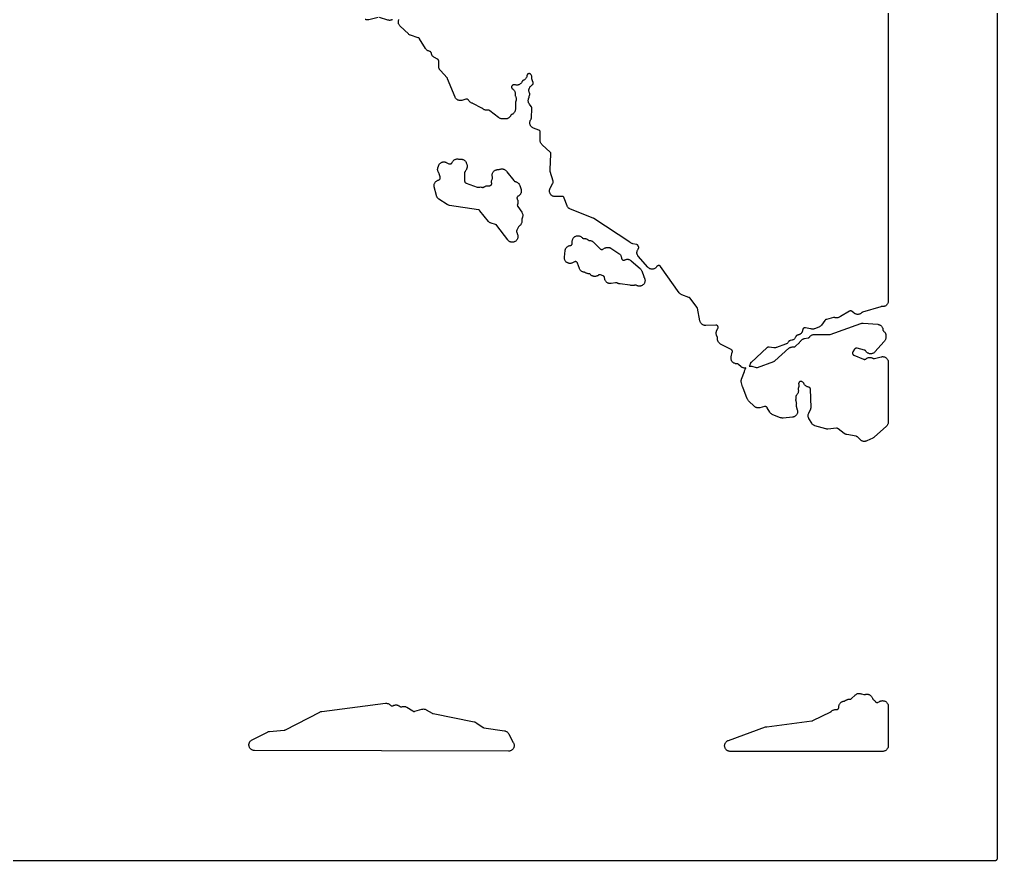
# Model space of a CAD drawing. Header units: metres. Extents: x 0 to 400, y 0 to 202.
# Drawn here: x 288.2 to 400.3, y -0.3 to 96.1 of the extents above; entities that cross this region are included whole.
import ezdxf

# ---------------------------------------------------------------- set-up
doc = ezdxf.new("R2010")
doc.units = ezdxf.units.M

msp = doc.modelspace()

# ---------------------------------------------------------------- linework, layer by layer
for points in [[(0.015, -0.2524), (399.985, -0.2524), (400.026, -0.2504), (400.047, -0.2474), (400.069, -0.2414), (400.097, -0.2314), (400.119, -0.2214), (400.14, -0.2084), (400.158, -0.1954), (400.177, -0.1774), (400.195, -0.1584), (400.208, -0.1404), (400.221, -0.1194), (400.231, -0.0974), (400.241, -0.0694), (400.247, -0.0474), (400.25, -0.0264), (400.252, 0.0146), (400.252, 202.1856)], [(387.747, 102.5236), (387.748, 63.8726), (387.745, 63.8076), (387.735, 63.7436), (387.719, 63.6816), (387.697, 63.6206), (387.669, 63.5616), (387.635, 63.5066), (387.596, 63.4556), (387.552, 63.4076), (387.503, 63.3646), (387.45, 63.3276), (387.394, 63.2956), (387.335, 63.2686), (387.273, 63.2486), (387.21, 63.2336), (387.146, 63.2266), (387.081, 63.2246), (387.017, 63.2296), (386.993, 63.2326), (386.968, 63.2336), (386.946, 63.2326), (386.921, 63.2286), (386.881, 63.2186), (384.808, 62.5766), (384.771, 62.5626), (384.748, 62.5516), (384.722, 62.5356), (384.705, 62.5226), (384.694, 62.5126), (384.646, 62.4716), (384.595, 62.4356), (384.541, 62.4046), (384.483, 62.3786), (384.424, 62.3586), (384.363, 62.3446), (384.301, 62.3366), (384.239, 62.3346), (384.176, 62.3386), (384.114, 62.3486), (384.054, 62.3646), (383.995, 62.3856), (383.939, 62.4136), (383.885, 62.4456), (383.835, 62.4836), (383.618, 62.6626), (383.582, 62.6896), (383.558, 62.7036), (383.538, 62.7136), (383.517, 62.7206), (383.489, 62.7276), (383.464, 62.7316), (383.442, 62.7316), (383.416, 62.7306), (383.387, 62.7256), (383.365, 62.7196), (383.34, 62.7096), (383.302, 62.6906), (382.271, 62.1046), (382.237, 62.0826), (382.219, 62.0696), (382.166, 62.0326), (382.109, 62.0006), (382.049, 61.9746), (381.987, 61.9546), (381.923, 61.9416), (381.859, 61.9346), (381.793, 61.9346), (381.729, 61.9406), (381.665, 61.9526), (381.658, 61.9546), (381.609, 61.9666), (381.582, 61.9696), (381.556, 61.9706), (381.533, 61.9686), (381.489, 61.9606), (380.66, 61.7616), (380.623, 61.7516), (380.6, 61.7416), (380.573, 61.7276), (380.554, 61.7146), (380.539, 61.7026), (380.52, 61.6826), (380.491, 61.6476), (380.099, 61.1086), (380.06, 61.0616), (380.018, 61.0176), (379.971, 60.9776), (379.921, 60.9426), (379.867, 60.9126), (379.811, 60.8876), (379.313, 60.6926), (379.25, 60.6706), (379.185, 60.6566), (379.118, 60.6486), (379.052, 60.6486), (378.985, 60.6546), (378.919, 60.6666), (378.901, 60.6726), (378.851, 60.6836), (378.255, 60.7866), (378.214, 60.7916), (378.188, 60.7926), (378.166, 60.7916), (378.14, 60.7876), (378.118, 60.7816), (378.098, 60.7736), (378.076, 60.7636), (378.054, 60.7496), (378.034, 60.7346), (378.016, 60.7176), (378.001, 60.7016), (377.986, 60.6816), (377.974, 60.6616), (377.964, 60.6396), (377.954, 60.6146), (377.949, 60.5956), (377.944, 60.5576), (377.942, 60.5436), (377.932, 60.4826), (377.917, 60.4226), (377.895, 60.3646), (377.868, 60.3086), (377.836, 60.2546), (377.799, 60.2046), (377.758, 60.1586), (377.712, 60.1166), (377.662, 60.0796), (377.609, 60.0476), (377.553, 60.0196), (377.495, 59.9986), (377.435, 59.9826), (377.374, 59.9716), (377.37, 59.9716), (377.343, 59.9656), (377.32, 59.9586), (377.299, 59.9496), (377.275, 59.9356), (377.252, 59.9196), (377.237, 59.9066), (377.22, 59.8886), (377.203, 59.8676), (377.19, 59.8466), (377.178, 59.8236), (377.158, 59.7696), (377.131, 59.7106), (377.099, 59.6546), (377.062, 59.6016), (377.02, 59.5526), (376.972, 59.5086), (376.921, 59.4696), (376.866, 59.4356), (376.808, 59.4066), (376.748, 59.3846), (376.685, 59.3686), (376.505, 59.3306), (376.467, 59.3216), (376.449, 59.3146), (376.426, 59.3036), (376.404, 59.2906), (376.382, 59.2736), (376.364, 59.2576), (376.35, 59.2426), (376.336, 59.2236), (376.32, 59.1966), (376.285, 59.1436), (376.244, 59.0946), (376.2, 59.0496), (376.151, 59.0096), (376.098, 58.9746), (376.043, 58.9446), (375.984, 58.9206), (374.963, 58.5516), (374.903, 58.5326), (374.842, 58.5206), (374.779, 58.5136), (374.716, 58.5136), (374.654, 58.5186), (374.118, 58.5936), (374.076, 58.5966), (374.051, 58.5966), (374.028, 58.5936), (374.002, 58.5886), (373.98, 58.5816), (373.958, 58.5726), (373.936, 58.5606), (373.916, 58.5476), (373.886, 58.5226), (372.032, 56.8326), (372.004, 56.8046), (371.987, 56.7846), (371.974, 56.7656), (371.964, 56.7466), (371.954, 56.7236), (371.945, 56.6946), (371.944, 56.6886), (371.927, 56.6276), (371.904, 56.5686), (371.876, 56.5126), (371.842, 56.4586), (371.803, 56.4086), (371.8, 56.4056), (371.858, 56.4156), (371.923, 56.4206), (371.989, 56.4186), (372.054, 56.4096), (372.117, 56.3946), (372.599, 56.2556), (372.637, 56.2466), (372.658, 56.2436), (372.681, 56.2426), (372.703, 56.2426), (372.725, 56.2456), (372.75, 56.2516), (372.786, 56.2626), (374.639, 56.9536), (374.673, 56.9686), (374.694, 56.9796), (374.713, 56.9926), (374.74, 57.0136), (376.372, 58.4496), (376.423, 58.4906), (376.478, 58.5256), (376.536, 58.5556), (376.597, 58.5786), (376.66, 58.5966), (376.724, 58.6076), (376.789, 58.6116), (376.855, 58.6096), (376.913, 58.6016), (376.919, 58.6006), (376.938, 58.5996), (376.964, 58.5996), (376.988, 58.6026), (377.012, 58.6076), (377.035, 58.6156), (377.056, 58.6246), (377.08, 58.6376), (377.101, 58.6516), (377.131, 58.6776), (377.54, 59.0596), (377.568, 59.0886), (377.582, 59.1066), (377.59, 59.1206), (377.627, 59.1726), (377.668, 59.2206), (377.706, 59.2566), (377.721, 59.2736), (377.751, 59.3136), (377.791, 59.3626), (377.836, 59.4076), (377.885, 59.4486), (377.938, 59.4836), (377.994, 59.5136), (378.053, 59.5376), (378.114, 59.5566), (378.118, 59.5576), (378.159, 59.5656), (378.554, 59.6386), (378.595, 59.6476), (378.616, 59.6546), (378.64, 59.6656), (378.66, 59.6766), (378.68, 59.6916), (378.699, 59.7086), (378.715, 59.7256), (378.752, 59.7736), (378.765, 59.7906), (378.808, 59.8376), (378.855, 59.8806), (378.906, 59.9186), (378.961, 59.9506), (379.019, 59.9776), (379.079, 59.9996), (379.141, 60.0146), (379.204, 60.0236), (379.268, 60.0266), (380.964, 60.0196), (381.009, 60.0216), (381.038, 60.0266), (381.086, 60.0406), (384.598, 61.2806), (384.662, 61.2996), (384.727, 61.3116), (384.794, 61.3176), (384.86, 61.3156), (386.534, 61.1966), (386.598, 61.1896), (386.661, 61.1746), (386.723, 61.1546), (386.782, 61.1276), (386.838, 61.0956), (386.891, 61.0586), (386.94, 61.0156), (386.984, 60.9676), (387.023, 60.9166), (387.057, 60.8616), (387.085, 60.8026), (387.107, 60.7416), (387.123, 60.6796), (387.133, 60.6156), (387.133, 60.6046), (387.134, 60.5936), (387.138, 60.5496), (387.143, 60.5246), (387.151, 60.5016), (387.161, 60.4766), (387.174, 60.4516), (387.186, 60.4346), (387.2, 60.4176), (387.218, 60.4006), (387.244, 60.3796), (387.294, 60.3356), (387.339, 60.2856), (387.379, 60.2326), (387.413, 60.1746), (387.441, 60.1146), (387.462, 60.0516), (387.477, 59.9866), (387.485, 59.9196), (387.487, 59.8536), (387.481, 59.7866), (387.452, 59.5726), (387.44, 59.5086), (387.422, 59.4466), (387.398, 59.3876), (387.368, 59.3296), (387.332, 59.2756), (387.292, 59.2256), (386.216, 58.0306), (386.171, 57.9866), (386.123, 57.9466), (386.071, 57.9106), (386.016, 57.8806), (385.958, 57.8566), (385.898, 57.8376), (385.836, 57.8246), (385.774, 57.8176), (385.711, 57.8166), (385.648, 57.8226), (385.586, 57.8336), (385.526, 57.8506), (385.467, 57.8736), (385.411, 57.9026), (385.358, 57.9366), (385.309, 57.9756), (385.264, 58.0186), (385.223, 58.0666), (385.186, 58.1186), (385.172, 58.1406), (385.156, 58.1616), (385.14, 58.1786), (385.122, 58.1936), (385.1, 58.2086), (385.075, 58.2226), (385.054, 58.2316), (385.015, 58.2426), (384.18, 58.4546), (384.143, 58.4626), (384.119, 58.4646), (384.095, 58.4656), (384.071, 58.4636), (384.048, 58.4596), (384.023, 58.4526), (384, 58.4436), (383.982, 58.4346), (383.962, 58.4226), (383.942, 58.4066), (383.925, 58.3906), (383.909, 58.3736), (383.886, 58.3416), (383.695, 58.0546), (383.674, 58.0186), (383.662, 57.9936), (383.654, 57.9726), (383.649, 57.9496), (383.645, 57.9246), (383.644, 57.8996), (383.645, 57.8746), (383.648, 57.8536), (383.654, 57.8296), (383.664, 57.8026), (383.673, 57.7816), (383.685, 57.7616), (383.7, 57.7426), (383.718, 57.7236), (383.737, 57.7056), (383.756, 57.6906), (383.776, 57.6786), (383.81, 57.6636), (384.916, 57.2046), (384.957, 57.1896), (384.981, 57.1836), (385.003, 57.1806), (385.029, 57.1796), (385.052, 57.1806), (385.078, 57.1846), (385.101, 57.1896), (385.122, 57.1976), (385.147, 57.2096), (385.169, 57.2226), (385.192, 57.2396), (385.198, 57.2456), (385.248, 57.2866), (385.302, 57.3216), (385.359, 57.3516), (385.418, 57.3746), (385.48, 57.3926), (385.543, 57.4046), (385.607, 57.4106), (385.671, 57.4096), (385.735, 57.4016), (385.798, 57.3886), (385.859, 57.3686), (385.917, 57.3436), (385.948, 57.3266), (385.973, 57.3126), (385.981, 57.3076), (385.995, 57.3006), (386.014, 57.2926), (386.04, 57.2856), (386.067, 57.2796), (386.088, 57.2776), (386.113, 57.2776), (386.138, 57.2796), (386.178, 57.2876), (386.944, 57.4756), (387.008, 57.4886), (387.073, 57.4936), (387.139, 57.4936), (387.203, 57.4866), (387.267, 57.4726), (387.329, 57.4526), (387.389, 57.4266), (387.446, 57.3946), (387.499, 57.3566), (387.548, 57.3136), (387.593, 57.2666), (387.632, 57.2146), (387.667, 57.1586), (387.695, 57.1006), (387.718, 57.0396), (387.734, 56.9766), (387.744, 56.9116), (387.747, 56.8466), (387.747, 50.0016), (387.744, 49.9416), (387.736, 49.8816), (387.722, 49.8236), (387.703, 49.7666), (387.678, 49.7116), (387.649, 49.6586), (387.615, 49.6096), (387.576, 49.5636), (387.533, 49.5206), (386.14, 48.2616), (386.089, 48.2196), (386.034, 48.1836), (385.975, 48.1526), (385.275, 47.8336), (385.215, 47.8106), (385.154, 47.7926), (385.09, 47.7816), (385.027, 47.7756), (384.963, 47.7766), (384.899, 47.7846), (384.836, 47.7986), (384.775, 47.8176), (384.717, 47.8436), (384.661, 47.8756), (384.608, 47.9116), (384.56, 47.9536), (384.211, 48.2856), (384.178, 48.3136), (384.159, 48.3266), (384.143, 48.3366), (384.118, 48.3466), (384.092, 48.3566), (384.054, 48.3646), (382.992, 48.5556), (382.931, 48.5696), (382.872, 48.5896), (382.815, 48.6156), (382.76, 48.6466), (382.709, 48.6826), (382.009, 49.2276), (381.975, 49.2506), (381.952, 49.2636), (381.936, 49.2716), (381.913, 49.2796), (381.887, 49.2856), (381.864, 49.2886), (381.84, 49.2896), (381.801, 49.2876), (380.823, 49.1946), (380.761, 49.1916), (380.699, 49.1946), (380.638, 49.2036), (380.578, 49.2176), (379.349, 49.5796), (379.292, 49.5996), (379.238, 49.6246), (379.185, 49.6536), (379.136, 49.6886), (379.09, 49.7276), (379.048, 49.7706), (379.011, 49.8166), (378.977, 49.8666), (378.663, 50.3866), (378.633, 50.4426), (378.609, 50.5006), (378.59, 50.5616), (378.577, 50.6236), (378.571, 50.6876), (378.571, 50.7506), (378.577, 50.8136), (378.589, 50.8766), (378.607, 50.9366), (378.631, 50.9956), (378.871, 51.5106), (378.887, 51.5486), (378.894, 51.5706), (378.898, 51.5916), (378.901, 51.6176), (378.902, 51.6566), (378.836, 53.7486), (378.833, 53.7856), (378.828, 53.8106), (378.821, 53.8376), (378.813, 53.8576), (378.802, 53.8806), (378.789, 53.9006), (378.773, 53.9206), (378.759, 53.9356), (378.74, 53.9526), (378.72, 53.9666), (378.698, 53.9796), (378.676, 53.9906), (378.655, 53.9976), (378.628, 54.0036), (378.597, 54.0086), (378.534, 54.0216), (378.472, 54.0406), (378.412, 54.0656), (378.355, 54.0966), (378.301, 54.1326), (378.251, 54.1746), (378.206, 54.2206), (378.166, 54.2716), (378.13, 54.3266), (378.101, 54.3846), (378.082, 54.4326), (378.077, 54.4446), (378.074, 54.4496), (378.061, 54.4706), (378.047, 54.4906), (378.031, 54.5086), (378.011, 54.5276), (377.994, 54.5406), (377.961, 54.5616), (377.871, 54.6126), (377.836, 54.6306), (377.81, 54.6406), (377.787, 54.6466), (377.762, 54.6506), (377.737, 54.6526), (377.715, 54.6526), (377.69, 54.6496), (377.666, 54.6446), (377.642, 54.6366), (377.619, 54.6256), (377.598, 54.6146), (377.578, 54.5996), (377.561, 54.5846), (377.541, 54.5646), (377.525, 54.5446), (377.514, 54.5266), (377.502, 54.5036), (377.493, 54.4806), (377.487, 54.4586), (377.483, 54.4336), (377.481, 54.4086), (377.481, 54.3866), (377.484, 54.3616), (377.494, 54.3156), (377.506, 54.2486), (377.51, 54.1806), (377.507, 54.1116), (377.497, 54.0446), (377.479, 53.9776), (377.455, 53.9136), (377.438, 53.8746), (377.43, 53.8506), (377.425, 53.8286), (377.422, 53.8026), (377.421, 53.7786), (377.422, 53.7556), (377.425, 53.7376), (377.426, 53.7336), (377.439, 53.6736), (377.447, 53.6076), (377.448, 53.5416), (377.442, 53.4766), (377.429, 53.4116), (377.41, 53.3476), (377.385, 53.2866), (377.354, 53.2286), (377.317, 53.1746), (377.274, 53.1236), (377.245, 53.0956), (377.225, 53.0726), (377.209, 53.0526), (377.197, 53.0326), (377.186, 53.0096), (377.177, 52.9836), (377.171, 52.9606), (377.168, 52.9386), (377.167, 52.9116), (377.168, 52.8846), (377.17, 52.8706), (377.177, 52.8006), (377.175, 52.7306), (377.167, 52.6606), (377.15, 52.5916), (377.145, 52.5746), (377.139, 52.5466), (377.137, 52.5216), (377.137, 52.4966), (377.139, 52.4716), (377.144, 52.4476), (377.152, 52.4216), (377.169, 52.3826), (377.192, 52.3186), (377.208, 52.2526), (377.217, 52.1846), (377.219, 52.1166), (377.214, 52.0486), (377.201, 51.9816), (377.193, 51.9466), (377.189, 51.9186), (377.188, 51.8926), (377.189, 51.8666), (377.192, 51.8456), (377.203, 51.8076), (377.332, 51.3906), (377.348, 51.3286), (377.358, 51.2656), (377.361, 51.2016), (377.358, 51.1376), (377.349, 51.0736), (377.334, 51.0116), (377.312, 50.9516), (377.285, 50.8936), (377.252, 50.8386), (377.214, 50.7876), (377.171, 50.7396), (377.123, 50.6976), (377.072, 50.6586), (377.017, 50.6266), (376.959, 50.5996), (376.899, 50.5776), (376.837, 50.5626), (376.773, 50.5536), (375.702, 50.4536), (375.643, 50.4506), (375.583, 50.4536), (375.524, 50.4616), (375.466, 50.4746), (375.409, 50.4936), (374.517, 50.8366), (374.46, 50.8616), (374.406, 50.8926), (374.355, 50.9286), (374.307, 50.9686), (374.264, 51.0136), (374.225, 51.0616), (374.191, 51.1146), (373.886, 51.6346), (373.864, 51.6686), (373.849, 51.6876), (373.832, 51.7046), (373.813, 51.7206), (373.791, 51.7356), (373.771, 51.7466), (373.746, 51.7566), (373.724, 51.7636), (373.701, 51.7686), (373.674, 51.7716), (373.65, 51.7716), (373.625, 51.7696), (373.586, 51.7616), (373.032, 51.6256), (372.968, 51.6126), (372.903, 51.6076), (372.837, 51.6076), (372.772, 51.6156), (372.708, 51.6286), (372.646, 51.6496), (372.586, 51.6756), (372.529, 51.7076), (372.476, 51.7456), (372.427, 51.7886), (371.747, 52.4456), (371.7, 52.4966), (371.658, 52.5516), (371.623, 52.6106), (371.594, 52.6736), (371.079, 53.9796), (371.059, 54.0406), (370.928, 54.5016), (370.914, 54.5596), (370.906, 54.6176), (370.903, 54.6766), (370.906, 54.7356), (370.914, 54.7946), (370.927, 54.8526), (370.945, 54.9086), (371.274, 55.7756), (371.286, 55.8106), (371.291, 55.8346), (371.295, 55.8606), (371.307, 55.9246), (371.326, 55.9876), (371.351, 56.0486), (371.381, 56.1056), (371.418, 56.1606), (371.45, 56.1996), (371.425, 56.1936), (371.362, 56.1856), (371.299, 56.1836), (371.236, 56.1876), (371.173, 56.1986), (371.112, 56.2156), (371.053, 56.2376), (370.996, 56.2656), (370.943, 56.2996), (370.892, 56.3376), (370.579, 56.6046), (370.545, 56.6306), (370.524, 56.6436), (370.501, 56.6546), (370.479, 56.6626), (370.453, 56.6686), (370.425, 56.6726), (370.394, 56.6746), (370.389, 56.6746), (370.366, 56.6756), (370.324, 56.6776), (370.26, 56.6876), (370.197, 56.7036), (370.136, 56.7266), (370.077, 56.7546), (370.022, 56.7886), (369.97, 56.8286), (369.923, 56.8726), (369.88, 56.9216), (369.842, 56.9746), (369.81, 57.0316), (369.784, 57.0906), (369.764, 57.1526), (369.75, 57.2166), (369.742, 57.2806), (369.741, 57.3456), (369.747, 57.4106), (369.759, 57.4746), (369.885, 57.9986), (369.893, 58.0366), (369.895, 58.0606), (369.895, 58.0856), (369.893, 58.1096), (369.888, 58.1326), (369.882, 58.1536), (369.873, 58.1756), (369.861, 58.1986), (369.85, 58.2176), (369.835, 58.2356), (369.817, 58.2546), (369.798, 58.2716), (369.779, 58.2846), (369.747, 58.3036), (368.608, 58.8946), (368.55, 58.9286), (368.496, 58.9676), (368.419, 59.0306), (368.373, 59.0726), (368.331, 59.1176), (368.294, 59.1666), (368.262, 59.2186), (368.235, 59.2746), (368.213, 59.3316), (368.197, 59.3916), (368.186, 59.4516), (368.181, 59.5136), (368.182, 59.5746), (368.188, 59.6286), (368.189, 59.6536), (368.188, 59.6776), (368.185, 59.7006), (368.178, 59.7276), (368.17, 59.7496), (368.158, 59.7736), (368.129, 59.8216), (368.1, 59.8756), (368.076, 59.9326), (368.058, 59.9906), (368.045, 60.0506), (368.038, 60.1106), (368.036, 60.1726), (368.041, 60.2336), (368.051, 60.2936), (368.066, 60.3526), (368.088, 60.4096), (368.232, 60.7506), (368.246, 60.7876), (368.252, 60.8116), (368.256, 60.8366), (368.257, 60.8586), (368.256, 60.8886), (368.252, 60.9126), (368.246, 60.9356), (368.237, 60.9596), (368.226, 60.9826), (368.212, 61.0066), (368.199, 61.0226), (368.181, 61.0416), (368.159, 61.0606), (368.14, 61.0746), (368.119, 61.0856), (368.096, 61.0956), (368.071, 61.1036), (368.047, 61.1096), (368.022, 61.1116), (367.98, 61.1126), (366.838, 61.0676), (366.773, 61.0686), (366.708, 61.0766), (366.644, 61.0896), (366.582, 61.1106), (366.522, 61.1366), (366.465, 61.1696), (366.411, 61.2066), (366.362, 61.2506), (366.318, 61.2976), (366.278, 61.3496), (366.244, 61.4056), (366.215, 61.4646), (366.193, 61.5266), (366.177, 61.5896), (365.89, 63.0416), (365.882, 63.0776), (365.873, 63.1016), (365.863, 63.1236), (365.852, 63.1426), (365.83, 63.1736), (365.047, 64.1816), (365.021, 64.2116), (365.004, 64.2286), (364.987, 64.2426), (364.97, 64.2536), (364.948, 64.2656), (364.911, 64.2816), (364.096, 64.5876), (364.037, 64.6136), (363.981, 64.6446), (363.928, 64.6816), (363.88, 64.7226), (363.835, 64.7696), (363.795, 64.8196), (361.665, 67.8236), (361.642, 67.8536), (361.624, 67.8716), (361.605, 67.8876), (361.586, 67.9016), (361.562, 67.9146), (361.542, 67.9236), (361.518, 67.9316), (361.491, 67.9376), (361.47, 67.9406), (361.448, 67.9406), (361.42, 67.9386), (361.397, 67.9346), (361.374, 67.9286), (361.348, 67.9186), (361.328, 67.9086), (361.308, 67.8966), (361.286, 67.8796), (361.27, 67.8646), (361.254, 67.8456), (361.237, 67.8226), (361.235, 67.8206), (361.201, 67.7706), (361.159, 67.7216), (361.113, 67.6776), (361.063, 67.6386), (361.01, 67.6046), (360.953, 67.5756), (360.893, 67.5526), (360.832, 67.5356), (360.769, 67.5246), (360.706, 67.5196), (360.642, 67.5216), (360.579, 67.5286), (360.517, 67.5426), (360.457, 67.5626), (360.398, 67.5886), (360.343, 67.6196), (360.291, 67.6566), (360.243, 67.6976), (360.199, 67.7436), (359.12, 68.9926), (359.082, 69.0416), (359.048, 69.0936), (359.02, 69.1486), (358.997, 69.2066), (358.98, 69.2656), (358.968, 69.3266), (358.963, 69.3876), (358.963, 69.4496), (358.969, 69.5106), (358.981, 69.5716), (358.998, 69.6306), (359.022, 69.6886), (359.05, 69.7426), (359.084, 69.7946), (359.115, 69.8346), (359.122, 69.8436), (359.128, 69.8526), (359.14, 69.8736), (359.15, 69.8966), (359.158, 69.9186), (359.163, 69.9426), (359.167, 69.9686), (359.168, 69.9906), (359.167, 70.0136), (359.163, 70.0386), (359.157, 70.0636), (359.144, 70.1006), (359.114, 70.1726), (359.097, 70.2096), (359.084, 70.2316), (359.071, 70.2486), (359.055, 70.2656), (359.034, 70.2856), (359.014, 70.3016), (358.995, 70.3126), (358.977, 70.3216), (358.952, 70.3306), (358.911, 70.3416), (358.493, 70.4326), (358.428, 70.4496), (358.366, 70.4736), (358.306, 70.5046), (358.25, 70.5406), (358.198, 70.5826), (358.176, 70.6016), (358.146, 70.6236), (354.008, 73.3266), (353.974, 73.3476), (353.939, 73.3626), (351.333, 74.3996), (351.278, 74.4246), (351.225, 74.4546), (351.175, 74.4896), (351.129, 74.5296), (351.087, 74.5736), (351.049, 74.6206), (351.015, 74.6716), (350.987, 74.7256), (350.963, 74.7826), (350.642, 75.6756), (350.627, 75.7116), (350.617, 75.7306), (350.602, 75.7526), (350.586, 75.7726), (350.571, 75.7876), (350.552, 75.8036), (350.529, 75.8186), (350.511, 75.8296), (350.491, 75.8376), (350.463, 75.8466), (350.439, 75.8516), (350.416, 75.8546), (350.377, 75.8556), (349.617, 75.8336), (349.553, 75.8356), (349.489, 75.8426), (349.426, 75.8566), (349.365, 75.8776), (349.306, 75.9036), (349.25, 75.9356), (349.198, 75.9726), (349.149, 76.0146), (349.105, 76.0616), (349.066, 76.1126), (349.032, 76.1676), (349.004, 76.2256), (348.981, 76.2856), (348.965, 76.3486), (348.955, 76.4116), (348.951, 76.4756), (348.954, 76.5406), (348.963, 76.6046), (348.978, 76.6666), (348.999, 76.7276), (349.027, 76.7856), (349.341, 77.3766), (349.358, 77.4116), (349.365, 77.4316), (349.371, 77.4556), (349.375, 77.4816), (349.376, 77.5056), (349.375, 77.5296), (349.371, 77.5556), (349.363, 77.5936), (349.031, 78.7226), (349.018, 78.7766), (349.009, 78.8326), (349.005, 78.8886), (349.006, 78.9446), (349.114, 80.7046), (349.115, 80.7486), (349.113, 80.7716), (349.109, 80.7936), (349.101, 80.8206), (349.093, 80.8406), (349.081, 80.8636), (349.066, 80.8866), (349.052, 80.9036), (349.023, 80.9326), (348.097, 81.7796), (348.054, 81.8226), (348.016, 81.8686), (347.982, 81.9186), (347.953, 81.9716), (347.929, 82.0266), (347.91, 82.0836), (347.896, 82.1426), (347.888, 82.2026), (347.886, 82.2626), (347.894, 83.1996), (347.892, 83.2416), (347.888, 83.2686), (347.882, 83.2936), (347.874, 83.3146), (347.864, 83.3366), (347.848, 83.3616), (347.834, 83.3806), (347.816, 83.3986), (347.795, 83.4176), (347.776, 83.4316), (347.754, 83.4436), (347.716, 83.4596), (347.109, 83.6896), (347.049, 83.7156), (346.992, 83.7476), (346.939, 83.7846), (346.89, 83.8276), (346.845, 83.8756), (346.805, 83.9266), (346.771, 83.9826), (346.742, 84.0406), (346.72, 84.1016), (346.703, 84.1656), (346.693, 84.2296), (346.69, 84.2946), (346.693, 84.3596), (346.703, 84.4246), (346.719, 84.4876), (346.742, 84.5486), (346.77, 84.6076), (346.804, 84.6626), (346.828, 84.6976), (346.84, 84.7196), (346.85, 84.7416), (346.858, 84.7706), (346.864, 84.7956), (346.868, 84.8346), (346.925, 85.9636), (346.925, 86.0066), (346.923, 86.0296), (346.917, 86.0546), (346.91, 86.0796), (346.9, 86.1026), (346.885, 86.1296), (346.862, 86.1636), (346.648, 86.4406), (346.613, 86.4906), (346.583, 86.5436), (346.558, 86.5996), (346.538, 86.6576), (346.524, 86.7166), (346.516, 86.7776), (346.513, 86.8386), (346.516, 86.8996), (346.525, 86.9596), (346.539, 87.0186), (346.559, 87.0766), (346.584, 87.1326), (346.586, 87.1356), (346.592, 87.1516), (346.598, 87.1756), (346.602, 87.1996), (346.603, 87.2166), (346.61, 87.2816), (346.624, 87.3456), (346.644, 87.4076), (346.67, 87.4676), (346.677, 87.4796), (346.684, 87.5006), (346.691, 87.5256), (346.695, 87.5466), (346.696, 87.5686), (346.695, 87.5946), (346.692, 87.6206), (346.688, 87.6406), (346.679, 87.6656), (346.67, 87.6866), (346.669, 87.6886), (346.642, 87.7446), (346.619, 87.8016), (346.602, 87.8616), (346.592, 87.9226), (346.586, 87.9836), (346.587, 88.0456), (346.594, 88.1066), (346.606, 88.1676), (346.624, 88.2266), (346.648, 88.2836), (346.677, 88.3386), (346.711, 88.3896), (346.75, 88.4376), (346.794, 88.4816), (347.001, 88.6736), (347.028, 88.7016), (347.044, 88.7226), (347.058, 88.7426), (347.068, 88.7616), (347.078, 88.7876), (347.085, 88.8096), (347.089, 88.8316), (347.091, 88.8566), (347.09, 88.8856), (347.088, 88.9086), (347.083, 88.9326), (347.075, 88.9566), (347.067, 88.9756), (347.055, 88.9966), (347.041, 89.0166), (347.009, 89.0696), (346.981, 89.1256), (346.959, 89.1826), (346.943, 89.2426), (346.932, 89.3036), (346.927, 89.3656), (346.928, 89.4276), (346.935, 89.4886), (346.938, 89.5046), (346.939, 89.5266), (346.938, 89.5516), (346.935, 89.5766), (346.93, 89.5996), (346.922, 89.6226), (346.906, 89.6586), (346.847, 89.7776), (346.827, 89.8146), (346.814, 89.8326), (346.798, 89.8516), (346.779, 89.8696), (346.759, 89.8856), (346.738, 89.8986), (346.715, 89.9096), (346.69, 89.9196), (346.67, 89.9246), (346.643, 89.9286), (346.618, 89.9306), (346.593, 89.9296), (346.566, 89.9256), (346.543, 89.9206), (346.52, 89.9126), (346.498, 89.9016), (346.478, 89.8896), (346.455, 89.8726), (346.436, 89.8556), (346.42, 89.8386), (346.405, 89.8176), (346.392, 89.7946), (346.382, 89.7736), (346.374, 89.7506), (346.368, 89.7246), (346.362, 89.6836), (346.351, 89.6226), (346.334, 89.5626), (346.311, 89.5046), (346.283, 89.4496), (346.25, 89.3966), (346.211, 89.3476), (346.169, 89.3026), (346.122, 89.2616), (346.071, 89.2256), (346.017, 89.1946), (345.961, 89.1686), (345.929, 89.1566), (345.906, 89.1446), (345.887, 89.1326), (345.866, 89.1156), (345.851, 89.1006), (345.837, 89.0846), (345.82, 89.0606), (345.808, 89.0386), (345.791, 88.9996), (345.763, 88.9436), (345.729, 88.8896), (345.69, 88.8396), (345.646, 88.7936), (345.599, 88.7526), (345.547, 88.7156), (345.492, 88.6846), (345.434, 88.6586), (345.374, 88.6376), (345.313, 88.6236), (345.25, 88.6156), (345.186, 88.6136), (345.123, 88.6176), (345.061, 88.6286), (345.027, 88.6356), (345, 88.6396), (344.963, 88.6406), (344.861, 88.6386), (344.821, 88.6366), (344.794, 88.6316), (344.77, 88.6256), (344.746, 88.6166), (344.727, 88.6076), (344.706, 88.5946), (344.685, 88.5786), (344.669, 88.5646), (344.653, 88.5456), (344.638, 88.5256), (344.625, 88.5036), (344.615, 88.4836), (344.606, 88.4576), (344.6, 88.4326), (344.597, 88.4136), (344.596, 88.3886), (344.597, 88.3616), (344.6, 88.3386), (344.606, 88.3156), (344.614, 88.2926), (344.624, 88.2706), (344.636, 88.2496), (344.65, 88.2306), (344.668, 88.2106), (344.688, 88.1926), (344.706, 88.1776), (344.716, 88.1716), (344.767, 88.1376), (344.814, 88.0976), (344.857, 88.0546), (344.895, 88.0066), (344.929, 87.9556), (344.958, 87.9016), (344.982, 87.8456), (345.001, 87.7866), (345.013, 87.7266), (345.02, 87.6656), (345.022, 87.6046), (345.017, 87.5436), (345.015, 87.5206), (345.011, 87.4766), (345.011, 87.4546), (345.014, 87.4286), (345.021, 87.4006), (345.028, 87.3786), (345.037, 87.3576), (345.048, 87.3386), (345.077, 87.2836), (345.1, 87.2256), (345.117, 87.1656), (345.129, 87.1036), (345.134, 87.0416), (345.134, 86.9796), (345.128, 86.9176), (345.115, 86.8566), (345.097, 86.7966), (345.073, 86.7386), (345.06, 86.7106), (345.052, 86.6886), (345.047, 86.6676), (345.042, 86.6396), (345.04, 86.6016), (345.034, 85.9216), (345.036, 85.8856), (345.036, 85.8216), (345.031, 85.7596), (345.019, 85.6966), (345.001, 85.6366), (344.977, 85.5776), (344.947, 85.5216), (344.913, 85.4686), (344.873, 85.4196), (344.829, 85.3746), (344.78, 85.3346), (344.728, 85.2986), (344.673, 85.2676), (344.615, 85.2436), (344.612, 85.2426), (344.59, 85.2306), (344.57, 85.2186), (344.553, 85.2056), (344.532, 85.1856), (344.516, 85.1666), (344.502, 85.1466), (344.491, 85.1286), (344.488, 85.1216), (344.463, 85.0726), (344.43, 85.0196), (344.392, 84.9696), (344.349, 84.9236), (344.302, 84.8826), (344.251, 84.8456), (344.196, 84.8146), (344.139, 84.7886), (344.08, 84.7676), (344.019, 84.7526), (343.957, 84.7446), (343.895, 84.7416), (343.52, 84.7436), (343.458, 84.7466), (343.397, 84.7556), (343.337, 84.7706), (343.279, 84.7916), (343.223, 84.8176), (343.169, 84.8486), (343.119, 84.8846), (342.117, 85.6836), (342.084, 85.7066), (342.062, 85.7196), (342.039, 85.7306), (342.018, 85.7376), (341.995, 85.7426), (341.97, 85.7466), (341.931, 85.7486), (341.727, 85.7496), (341.664, 85.7526), (341.601, 85.7626), (341.54, 85.7776), (341.481, 85.7996), (341.424, 85.8266), (341.369, 85.8596), (341.319, 85.8966), (341.291, 85.9226), (341.281, 85.9316), (341.272, 85.9396), (341.25, 85.9586), (341.231, 85.9716), (341.196, 85.9916), (340.172, 86.5096), (340.139, 86.5246), (340.112, 86.5336), (340.106, 86.5346), (340.043, 86.5546), (339.982, 86.5796), (339.924, 86.6106), (339.87, 86.6486), (339.82, 86.6906), (339.774, 86.7386), (339.734, 86.7896), (339.698, 86.8456), (339.672, 86.8916), (339.658, 86.9136), (339.644, 86.9286), (339.628, 86.9446), (339.608, 86.9606), (339.585, 86.9756), (339.564, 86.9856), (339.542, 86.9946), (339.516, 87.0016), (339.491, 87.0066), (339.47, 87.0076), (339.444, 87.0076), (339.419, 87.0046), (339.38, 86.9956), (338.894, 86.8646), (338.832, 86.8516), (338.77, 86.8446), (338.708, 86.8426), (338.645, 86.8476), (338.584, 86.8586), (338.523, 86.8746), (338.465, 86.8966), (338.409, 86.9246), (338.356, 86.9576), (338.306, 86.9956), (338.261, 87.0386), (338.219, 87.0856), (338.182, 87.1366), (338.151, 87.1906), (338.125, 87.2466), (337.279, 89.3296), (337.259, 89.3746), (337.245, 89.3956), (337.216, 89.4316), (336.46, 90.2846), (336.438, 90.3076), (336.397, 90.3546), (336.36, 90.4046), (336.329, 90.4586), (336.303, 90.5146), (336.282, 90.5736), (336.267, 90.6336), (336.258, 90.6956), (336.255, 90.7576), (336.254, 91.3566), (336.252, 91.3986), (336.248, 91.4246), (336.242, 91.4486), (336.233, 91.4736), (336.223, 91.4946), (336.211, 91.5136), (336.197, 91.5326), (336.177, 91.5546), (336.159, 91.5706), (336.14, 91.5836), (336.104, 91.6056), (335.76, 91.7856), (335.704, 91.8186), (335.652, 91.8566), (335.604, 91.9006), (335.56, 91.9486), (335.522, 92.0006), (335.488, 92.0566), (335.461, 92.1146), (335.439, 92.1766), (335.424, 92.2396), (335.414, 92.2956), (335.407, 92.3186), (335.397, 92.3416), (335.386, 92.3626), (335.371, 92.3846), (335.357, 92.4026), (335.339, 92.4196), (335.32, 92.4356), (335.297, 92.4506), (335.275, 92.4616), (335.239, 92.4766), (335.083, 92.5306), (335.023, 92.5546), (334.966, 92.5846), (334.912, 92.6196), (334.862, 92.6606), (334.817, 92.7056), (334.776, 92.7546), (334.74, 92.8086), (334.067, 93.9256), (334.044, 93.9596), (334.029, 93.9776), (334.009, 93.9976), (333.992, 94.0106), (333.968, 94.0256), (333.945, 94.0376), (333.908, 94.0516), (333.043, 94.3306), (332.976, 94.3566), (332.913, 94.3896), (332.853, 94.4296), (332.798, 94.4756), (331.84, 95.3756), (331.795, 95.4226), (331.755, 95.4736), (331.72, 95.5276), (331.691, 95.5856), (331.668, 95.6466), (331.651, 95.7096), (331.64, 95.7736), (331.636, 95.8386), (331.638, 95.9036), (331.647, 95.9676), (331.662, 96.0306), (331.684, 96.0916), (331.695, 96.1196), (331.703, 96.1436)], [(329.308, 96.3686), (328.259, 96.1036), (328.198, 96.0906), (328.137, 96.0846), (328.075, 96.0836), (328.013, 96.0896), (327.952, 96.1006), (327.893, 96.1176), (327.835, 96.1396)], [(330.967, 96.1446), (330.912, 96.1126), (330.853, 96.0846), (330.793, 96.0636), (330.73, 96.0486), (330.667, 96.0396), (330.602, 96.0366), (330.538, 96.0406), (330.475, 96.0506), (330.412, 96.0666), (329.477, 96.3626)]]:
    msp.add_lwpolyline(points)
for points in [[(336.232, 79.3546), (336.254, 79.4166), (336.282, 79.4756), (336.316, 79.5306), (336.356, 79.5826), (336.401, 79.6306), (336.45, 79.6736), (336.503, 79.7116), (336.56, 79.7436), (336.619, 79.7696), (336.681, 79.7896), (336.745, 79.8036), (336.81, 79.8116), (336.875, 79.8126), (336.94, 79.8066), (337.005, 79.7946), (337.067, 79.7756), (337.128, 79.7506), (337.432, 79.6076), (337.471, 79.5906), (337.495, 79.5836), (337.517, 79.5786), (337.541, 79.5766), (337.566, 79.5766), (337.59, 79.5786), (337.612, 79.5836), (337.64, 79.5916), (337.662, 79.6006), (337.681, 79.6106), (337.701, 79.6236), (337.722, 79.6406), (337.74, 79.6576), (337.755, 79.6756), (337.77, 79.6966), (337.78, 79.7156), (337.8, 79.7626), (337.828, 79.8196), (337.861, 79.8736), (337.899, 79.9236), (337.942, 79.9706), (337.989, 80.0126), (338.04, 80.0496), (338.095, 80.0816), (338.152, 80.1076), (338.212, 80.1286), (338.273, 80.1436), (338.336, 80.1526), (338.399, 80.1556), (338.462, 80.1526), (338.524, 80.1426), (338.586, 80.1276), (338.602, 80.1216), (338.628, 80.1176), (338.652, 80.1146), (338.675, 80.1146), (338.716, 80.1186), (338.739, 80.1226), (338.804, 80.1266), (338.869, 80.1236), (338.934, 80.1146), (338.997, 80.0986), (339.059, 80.0766), (339.118, 80.0486), (339.173, 80.0156), (339.226, 79.9756), (339.273, 79.9316), (339.317, 79.8826), (339.355, 79.8296), (339.387, 79.7726), (339.414, 79.7136), (339.475, 79.5566), (339.495, 79.4976), (339.509, 79.4366), (339.517, 79.3746), (339.519, 79.3126), (339.515, 79.2506), (339.505, 79.1886), (339.49, 79.1286), (339.468, 79.0706), (339.45, 79.0266), (339.44, 78.9936), (339.432, 78.9596), (339.409, 78.8956), (339.38, 78.8346), (339.344, 78.7766), (339.302, 78.7226), (339.269, 78.6886), (339.247, 78.6626), (339.233, 78.6436), (339.222, 78.6236), (339.212, 78.6006), (339.204, 78.5756), (339.198, 78.5506), (339.195, 78.5246), (339.194, 78.4866), (339.218, 77.6356), (339.221, 77.5946), (339.226, 77.5726), (339.233, 77.5486), (339.244, 77.5196), (339.255, 77.4976), (339.266, 77.4796), (339.282, 77.4606), (339.3, 77.4426), (339.319, 77.4266), (339.339, 77.4126), (339.364, 77.3996), (339.401, 77.3836), (340.671, 76.9216), (340.711, 76.9096), (340.738, 76.9036), (340.762, 76.9016), (340.786, 76.9016), (340.81, 76.9036), (340.84, 76.9106), (340.846, 76.9116), (340.909, 76.9266), (340.973, 76.9356), (341.038, 76.9376), (341.102, 76.9336), (341.166, 76.9226), (341.228, 76.9056), (341.244, 76.9006), (341.269, 76.8946), (341.295, 76.8916), (341.319, 76.8916), (341.342, 76.8926), (341.367, 76.8976), (341.392, 76.9046), (341.415, 76.9136), (341.439, 76.9256), (341.467, 76.9436), (341.502, 76.9686), (341.524, 76.9826), (341.575, 77.0116), (341.629, 77.0366), (341.685, 77.0566), (341.743, 77.0706), (341.801, 77.0796), (341.86, 77.0836), (342.066, 77.0876), (342.107, 77.0896), (342.131, 77.0936), (342.151, 77.0996), (342.178, 77.1096), (342.201, 77.1206), (342.22, 77.1326), (342.239, 77.1466), (342.257, 77.1636), (342.275, 77.1836), (342.289, 77.2026), (342.3, 77.2226), (342.311, 77.2466), (342.32, 77.2696), (342.325, 77.2906), (342.328, 77.3146), (342.329, 77.3396), (342.328, 77.3636), (342.319, 77.4216), (342.314, 77.4506), (342.309, 77.5166), (342.311, 77.5826), (342.32, 77.6486), (342.335, 77.7136), (342.357, 77.7756), (342.386, 77.8356), (342.403, 77.8686), (342.413, 77.8926), (342.421, 77.9166), (342.426, 77.9406), (342.429, 77.9676), (342.429, 77.9896), (342.428, 78.0096), (342.423, 78.0346), (342.414, 78.0666), (342.402, 78.1036), (342.387, 78.1656), (342.378, 78.2276), (342.376, 78.2916), (342.38, 78.3546), (342.39, 78.4166), (342.406, 78.4776), (342.427, 78.5376), (342.455, 78.5946), (342.488, 78.6486), (342.526, 78.6986), (342.569, 78.7456), (342.616, 78.7876), (342.667, 78.8256), (342.721, 78.8576), (342.778, 78.8846), (342.838, 78.9056), (342.9, 78.9206), (342.962, 78.9296), (343.025, 78.9326), (343.067, 78.9306), (343.099, 78.9306), (343.125, 78.9336), (343.153, 78.9396), (343.191, 78.9506), (343.265, 78.9786), (343.328, 78.9986), (343.392, 79.0116), (343.458, 79.0186), (343.524, 79.0186), (343.589, 79.0126), (343.654, 78.9986), (343.717, 78.9796), (343.777, 78.9536), (343.835, 78.9216), (343.889, 78.8836), (343.939, 78.8406), (343.984, 78.7926), (344.024, 78.7406), (344.057, 78.6936), (344.855, 77.6686), (344.882, 77.6376), (344.9, 77.6196), (344.917, 77.6066), (344.936, 77.5946), (344.958, 77.5826), (344.981, 77.5736), (345.006, 77.5656), (345.044, 77.5586), (345.105, 77.5436), (345.164, 77.5226), (345.221, 77.4956), (345.275, 77.4646), (345.326, 77.4276), (345.372, 77.3856), (345.415, 77.3396), (345.453, 77.2896), (345.486, 77.2366), (345.514, 77.1806), (345.536, 77.1216), (345.683, 76.6666), (345.699, 76.6046), (345.71, 76.5416), (345.714, 76.4776), (345.712, 76.4126), (345.703, 76.3496), (345.688, 76.2866), (345.667, 76.2256), (345.64, 76.1676), (345.608, 76.1126), (345.57, 76.0606), (345.527, 76.0126), (345.48, 75.9686), (345.428, 75.9306), (345.373, 75.8966), (345.372, 75.8966), (345.336, 75.8746), (345.314, 75.8586), (345.295, 75.8426), (345.282, 75.8276), (345.267, 75.8086), (345.254, 75.7876), (345.243, 75.7666), (345.234, 75.7426), (345.228, 75.7196), (345.223, 75.6936), (345.222, 75.6716), (345.222, 75.6496), (345.225, 75.6236), (345.23, 75.5986), (345.237, 75.5766), (345.246, 75.5576), (345.256, 75.5386), (345.284, 75.4836), (345.305, 75.4276), (345.322, 75.3686), (345.333, 75.3096), (345.338, 75.2486), (345.338, 75.1876), (345.332, 75.1276), (345.321, 75.0676), (345.303, 75.0096), (345.293, 74.9846), (345.291, 74.9786), (345.273, 74.9296), (345.266, 74.9046), (345.262, 74.8786), (345.261, 74.8506), (345.262, 74.8276), (345.265, 74.8046), (345.273, 74.7766), (345.281, 74.7546), (345.291, 74.7336), (345.314, 74.6956), (345.769, 74.0416), (345.804, 73.9846), (345.834, 73.9246), (345.857, 73.8616), (345.873, 73.7966), (345.882, 73.7306), (345.885, 73.6636), (345.881, 73.5966), (345.87, 73.5316), (345.852, 73.4666), (345.779, 73.2496), (345.768, 73.2076), (345.763, 73.1826), (345.762, 73.1626), (345.762, 73.1396), (345.769, 73.0816), (345.773, 73.0076), (345.773, 73.0056), (345.77, 72.9396), (345.759, 72.8736), (345.743, 72.8096), (345.719, 72.7476), (345.69, 72.6876), (345.654, 72.6316), (345.613, 72.5796), (345.567, 72.5316), (345.516, 72.4896), (345.479, 72.4616), (345.459, 72.4416), (345.44, 72.4206), (345.426, 72.4026), (345.407, 72.3696), (345.203, 71.9856), (345.186, 71.9476), (345.177, 71.9246), (345.172, 71.9026), (345.168, 71.8786), (345.167, 71.8536), (345.168, 71.8286), (345.17, 71.8086), (345.176, 71.7856), (345.189, 71.7456), (345.287, 71.4916), (345.308, 71.4306), (345.322, 71.3676), (345.329, 71.3046), (345.331, 71.2406), (345.326, 71.1766), (345.315, 71.1136), (345.298, 71.0516), (345.274, 70.9926), (345.245, 70.9356), (345.211, 70.8816), (345.171, 70.8316), (345.127, 70.7856), (345.078, 70.7436), (345.025, 70.7076), (344.969, 70.6766), (344.91, 70.6506), (344.849, 70.6316), (344.787, 70.6176), (344.723, 70.6106), (344.659, 70.6096), (344.595, 70.6156), (344.532, 70.6276), (344.471, 70.6456), (344.412, 70.6696), (344.355, 70.6986), (344.301, 70.7336), (344.252, 70.7746), (344.206, 70.8186), (344.165, 70.8686), (342.926, 72.5166), (342.898, 72.5496), (342.878, 72.5696), (342.86, 72.5836), (342.838, 72.5976), (342.816, 72.6086), (342.777, 72.6236), (342.26, 72.7916), (342.202, 72.8136), (342.145, 72.8406), (342.092, 72.8736), (342.043, 72.9116), (341.997, 72.9546), (341.955, 73.0016), (340.978, 74.2146), (340.954, 74.2426), (340.938, 74.2576), (340.92, 74.2716), (340.9, 74.2836), (340.877, 74.2956), (340.858, 74.3036), (340.837, 74.3096), (340.799, 74.3176), (337.496, 74.8306), (337.428, 74.8446), (337.363, 74.8656), (337.3, 74.8936), (337.241, 74.9276), (336.272, 75.5596), (336.223, 75.5956), (336.177, 75.6356), (336.135, 75.6796), (336.097, 75.7276), (336.065, 75.7796), (336.037, 75.8336), (336.014, 75.8896), (335.997, 75.9486), (335.752, 76.9476), (335.74, 77.0096), (335.734, 77.0716), (335.734, 77.1346), (335.74, 77.1976), (335.753, 77.2596), (335.771, 77.3196), (335.795, 77.3776), (335.824, 77.4336), (335.859, 77.4856), (335.899, 77.5346), (335.944, 77.5796), (335.992, 77.6196), (336.044, 77.6556), (336.1, 77.6856), (336.158, 77.7096), (336.218, 77.7286), (336.259, 77.7396), (336.284, 77.7486), (336.307, 77.7596), (336.328, 77.7726), (336.349, 77.7886), (336.365, 77.8026), (336.381, 77.8216), (336.397, 77.8446), (336.41, 77.8656), (336.42, 77.8866), (336.429, 77.9126), (336.434, 77.9366), (336.437, 77.9586), (336.438, 77.9816), (336.436, 78.0086), (336.43, 78.0506), (336.407, 78.1576), (336.396, 78.1976), (336.388, 78.2196), (336.375, 78.2446), (336.351, 78.3006), (336.331, 78.3586), (336.317, 78.4186), (336.311, 78.4516), (336.304, 78.4756), (336.295, 78.4986), (336.276, 78.5356), (336.224, 78.6236), (336.196, 78.6786), (336.172, 78.7366), (336.155, 78.7956), (336.143, 78.8566), (336.137, 78.9186), (336.137, 78.9806), (336.142, 79.0416), (336.154, 79.1026), (336.172, 79.1626), (336.195, 79.2196), (336.197, 79.2246), (336.206, 79.2506), (336.215, 79.2866), (336.216, 79.2916), (336.22, 79.3096), (336.221, 79.3096), (336.232, 79.3546)], [(353.125, 71.0126), (353.186, 70.9916), (353.245, 70.9636), (353.301, 70.9306), (353.353, 70.8926), (353.367, 70.8796), (353.397, 70.8566), (353.418, 70.8426), (353.439, 70.8326), (353.462, 70.8236), (353.486, 70.8176), (353.512, 70.8126), (353.569, 70.8096), (353.569, 70.8086), (353.593, 70.8076), (353.656, 70.7986), (353.717, 70.7826), (353.777, 70.7616), (353.834, 70.7346), (353.889, 70.7026), (353.94, 70.6646), (353.987, 70.6226), (354.747, 69.8666), (354.778, 69.8396), (354.798, 69.8246), (354.817, 69.8136), (354.84, 69.8016), (354.863, 69.7936), (354.883, 69.7876), (354.909, 69.7846), (354.934, 69.7826), (354.956, 69.7836), (354.981, 69.7866), (355.005, 69.7916), (355.027, 69.7986), (355.063, 69.8156), (355.341, 69.9536), (355.397, 69.9786), (355.455, 69.9976), (355.515, 70.0116), (355.575, 70.0196), (355.637, 70.0216), (355.698, 70.0176), (355.758, 70.0086), (355.818, 69.9936), (355.875, 69.9736), (355.931, 69.9476), (355.984, 69.9166), (356.893, 69.3246), (356.943, 69.2886), (356.99, 69.2476), (357.032, 69.2016), (357.07, 69.1526), (357.103, 69.1006), (357.131, 69.0446), (357.154, 68.9876), (357.17, 68.9276), (357.181, 68.8666), (357.193, 68.7796), (357.201, 68.7376), (357.208, 68.7146), (357.216, 68.6936), (357.23, 68.6676), (357.243, 68.6466), (357.255, 68.6316), (357.274, 68.6126), (357.295, 68.5956), (357.314, 68.5826), (357.337, 68.5696), (357.361, 68.5606), (357.384, 68.5526), (357.409, 68.5476), (357.431, 68.5456), (357.454, 68.5456), (357.48, 68.5486), (357.51, 68.5536), (357.532, 68.5606), (357.551, 68.5686), (357.559, 68.5726), (357.618, 68.6006), (357.68, 68.6226), (357.744, 68.6386), (357.809, 68.6476), (357.875, 68.6506), (357.94, 68.6466), (358.005, 68.6356), (358.069, 68.6186), (358.13, 68.5946), (358.189, 68.5656), (358.244, 68.5296), (358.295, 68.4886), (359.32, 67.5856), (359.368, 67.5396), (359.41, 67.4896), (359.447, 67.4346), (359.478, 67.3766), (359.503, 67.3156), (359.732, 66.6686), (359.746, 66.6336), (359.76, 66.6076), (359.784, 66.5716), (359.815, 66.5166), (359.842, 66.4596), (359.862, 66.3996), (359.877, 66.3376), (359.886, 66.2756), (359.888, 66.2116), (359.884, 66.1486), (359.874, 66.0866), (359.858, 66.0256), (359.837, 65.9656), (359.809, 65.9086), (359.776, 65.8546), (359.738, 65.8046), (359.695, 65.7576), (359.648, 65.7156), (359.597, 65.6776), (359.543, 65.6456), (359.486, 65.6186), (359.426, 65.5976), (359.365, 65.5826), (359.302, 65.5736), (359.239, 65.5706), (359.176, 65.5736), (359.113, 65.5836), (359.052, 65.5986), (358.992, 65.6196), (358.935, 65.6466), (358.888, 65.6716), (358.865, 65.6816), (358.841, 65.6886), (358.819, 65.6936), (358.792, 65.6956), (358.768, 65.6956), (358.744, 65.6926), (358.718, 65.6876), (358.698, 65.6816), (358.697, 65.6806), (358.636, 65.6586), (358.573, 65.6416), (358.509, 65.6316), (358.444, 65.6286), (358.379, 65.6316), (358.315, 65.6416), (358.252, 65.6576), (358.197, 65.6736), (358.159, 65.6816), (357.056, 65.8376), (357, 65.8426), (356.966, 65.8446), (356.905, 65.8536), (356.845, 65.8676), (356.786, 65.8886), (356.73, 65.9146), (356.68, 65.9396), (356.66, 65.9476), (356.631, 65.9556), (356.606, 65.9606), (356.585, 65.9616), (356.56, 65.9616), (356.518, 65.9566), (356.015, 65.8726), (355.95, 65.8646), (355.885, 65.8636), (355.821, 65.8696), (355.757, 65.8816), (355.694, 65.8996), (355.634, 65.9246), (355.577, 65.9546), (355.522, 65.9906), (355.472, 66.0316), (355.426, 66.0776), (355.385, 66.1286), (355.35, 66.1826), (355.319, 66.2406), (355.295, 66.3006), (355.277, 66.3636), (355.266, 66.4276), (355.26, 66.4916), (355.259, 66.5266), (355.256, 66.5536), (355.25, 66.5816), (355.243, 66.6016), (355.234, 66.6236), (355.22, 66.6476), (355.206, 66.6676), (355.191, 66.6846), (355.175, 66.7006), (355.153, 66.7176), (355.131, 66.7316), (355.112, 66.7416), (355.074, 66.7566), (354.783, 66.8546), (354.748, 66.8646), (354.724, 66.8686), (354.696, 66.8716), (354.672, 66.8706), (354.648, 66.8686), (354.621, 66.8626), (354.6, 66.8566), (354.58, 66.8476), (354.555, 66.8336), (354.532, 66.8176), (354.522, 66.8096), (354.469, 66.7736), (354.413, 66.7436), (354.354, 66.7186), (354.293, 66.6996), (354.231, 66.6866), (354.167, 66.6806), (354.104, 66.6806), (354.04, 66.6866), (353.977, 66.6986), (353.916, 66.7166), (353.857, 66.7416), (353.801, 66.7706), (353.748, 66.8066), (353.699, 66.8466), (353.654, 66.8916), (353.628, 66.9206), (353.611, 66.9346), (353.59, 66.9506), (353.568, 66.9626), (353.547, 66.9716), (353.522, 66.9806), (353.495, 66.9866), (353.467, 66.9896), (353.427, 66.9906), (353.366, 66.9956), (353.306, 67.0056), (353.247, 67.0216), (353.189, 67.0436), (353.134, 67.0706), (353.082, 67.1026), (353.037, 67.1336), (353.016, 67.1446), (352.989, 67.1556), (352.971, 67.1616), (352.947, 67.1666), (352.906, 67.1716), (352.841, 67.1826), (352.778, 67.2006), (352.716, 67.2246), (352.658, 67.2546), (352.602, 67.2906), (352.551, 67.3326), (352.504, 67.3786), (352.463, 67.4296), (352.426, 67.4846), (352.396, 67.5426), (352.371, 67.6046), (352.167, 68.1986), (352.151, 68.2386), (352.141, 68.2576), (352.127, 68.2786), (352.111, 68.2986), (352.094, 68.3166), (352.072, 68.3346), (352.055, 68.3466), (352.031, 68.3586), (352.01, 68.3676), (351.985, 68.3746), (351.959, 68.3806), (351.935, 68.3826), (351.91, 68.3826), (351.886, 68.3796), (351.859, 68.3746), (351.836, 68.3666), (351.799, 68.3516), (351.581, 68.2446), (351.523, 68.2196), (351.463, 68.2006), (351.401, 68.1876), (351.338, 68.1796), (351.275, 68.1786), (351.212, 68.1836), (351.15, 68.1956), (351.089, 68.2126), (351.03, 68.2356), (350.974, 68.2646), (350.921, 68.2986), (350.871, 68.3376), (350.825, 68.3806), (350.784, 68.4286), (350.748, 68.4806), (350.717, 68.5356), (350.691, 68.5936), (350.672, 68.6536), (350.658, 68.7146), (350.65, 68.7776), (350.648, 68.8406), (350.653, 68.9036), (350.744, 69.6616), (350.754, 69.7236), (350.77, 69.7836), (350.792, 69.8426), (350.82, 69.8986), (350.853, 69.9516), (350.891, 70.0016), (350.933, 70.0476), (350.98, 70.0886), (351.031, 70.1256), (351.084, 70.1576), (351.141, 70.1846), (351.2, 70.2046), (351.261, 70.2206), (351.323, 70.2296), (351.355, 70.2346), (351.376, 70.2406), (351.399, 70.2486), (351.42, 70.2596), (351.442, 70.2726), (351.462, 70.2886), (351.48, 70.3046), (351.494, 70.3216), (351.509, 70.3426), (351.523, 70.3656), (351.532, 70.3846), (351.54, 70.4076), (351.546, 70.4326), (351.549, 70.4556), (351.551, 70.4966), (351.55, 70.7026), (351.553, 70.7676), (351.562, 70.8316), (351.578, 70.8936), (351.6, 70.9546), (351.628, 71.0126), (351.661, 71.0686), (351.7, 71.1196), (351.744, 71.1676), (351.792, 71.2106), (351.844, 71.2486), (351.9, 71.2806), (351.959, 71.3076), (352.02, 71.3286), (352.083, 71.3436), (352.147, 71.3516), (352.211, 71.3536), (352.276, 71.3486), (352.34, 71.3376), (352.402, 71.3206), (352.462, 71.2976), (352.52, 71.2686), (352.574, 71.2336), (352.625, 71.1936), (352.671, 71.1486), (352.689, 71.1286), (352.719, 71.1006), (352.74, 71.0836), (352.758, 71.0716), (352.778, 71.0606), (352.803, 71.0506), (352.825, 71.0436), (352.85, 71.0386), (352.873, 71.0366), (352.9, 71.0366), (352.932, 71.0386), (352.997, 71.0366), (353.061, 71.0276), (353.125, 71.0126)], [(369.401, 12.3026), (369.343, 12.3306), (369.288, 12.3646), (369.236, 12.4036), (369.189, 12.4476), (369.146, 12.4956), (369.108, 12.5486), (369.076, 12.6046), (369.05, 12.6636), (369.029, 12.7246), (369.015, 12.7876), (369.007, 12.8526), (369.005, 12.9166), (369.01, 12.9816), (369.021, 13.0446), (369.039, 13.1076), (369.063, 13.1676), (369.092, 13.2246), (369.128, 13.2786), (369.168, 13.3296), (369.213, 13.3756), (369.263, 13.4166), (369.316, 13.4536), (369.373, 13.4846), (369.433, 13.5096), (373.686, 15.0446), (373.754, 15.0646), (373.824, 15.0776), (378.981, 15.7376), (379.027, 15.7466), (379.052, 15.7536), (379.091, 15.7716), (381.153, 16.7826), (381.188, 16.8016), (381.208, 16.8156), (381.23, 16.8336), (381.245, 16.8486), (381.29, 16.8906), (381.339, 16.9286), (381.391, 16.9616), (381.447, 16.9896), (381.505, 17.0116), (381.564, 17.0286), (381.625, 17.0396), (381.687, 17.0446), (381.749, 17.0436), (381.794, 17.0386), (381.831, 17.0356), (381.854, 17.0366), (381.883, 17.0396), (381.908, 17.0456), (381.926, 17.0516), (381.949, 17.0616), (381.973, 17.0756), (381.994, 17.0906), (382.009, 17.1036), (382.027, 17.1236), (382.045, 17.1456), (382.056, 17.1636), (382.066, 17.1836), (382.075, 17.2076), (382.082, 17.2346), (382.087, 17.2596), (382.088, 17.2826), (382.086, 17.3376), (382.086, 17.3596), (382.086, 17.3606), (382.089, 17.4226), (382.098, 17.4846), (382.113, 17.5446), (382.133, 17.6026), (382.159, 17.6596), (382.19, 17.7136), (382.227, 17.7636), (382.267, 17.8106), (382.313, 17.8526), (382.362, 17.8906), (382.414, 17.9246), (382.47, 17.9526), (382.528, 17.9746), (382.587, 17.9916), (382.648, 18.0026), (382.708, 18.0106), (382.729, 18.0156), (382.75, 18.0226), (382.776, 18.0346), (382.799, 18.0486), (382.818, 18.0616), (382.818, 18.0626), (382.87, 18.1026), (382.925, 18.1376), (382.984, 18.1676), (383.045, 18.1906), (383.108, 18.2076), (383.173, 18.2186), (383.238, 18.2226), (383.304, 18.2196), (383.329, 18.2176), (383.357, 18.2176), (383.382, 18.2206), (383.407, 18.2256), (383.432, 18.2336), (383.457, 18.2446), (383.477, 18.2556), (383.498, 18.2706), (383.531, 18.2996), (383.953, 18.7086), (384, 18.7506), (384.052, 18.7876), (384.107, 18.8196), (384.165, 18.8456), (384.225, 18.8666), (384.286, 18.8806), (384.349, 18.8896), (384.413, 18.8916), (384.476, 18.8876), (384.538, 18.8776), (384.6, 18.8616), (384.617, 18.8556), (384.67, 18.8396), (384.938, 18.7726), (384.978, 18.7646), (385.003, 18.7616), (385.025, 18.7616), (385.051, 18.7646), (385.08, 18.7696), (385.124, 18.7826), (385.185, 18.7976), (385.247, 18.8056), (385.31, 18.8086), (385.372, 18.8056), (385.434, 18.7956), (385.495, 18.7796), (385.554, 18.7586), (385.611, 18.7316), (385.665, 18.6996), (385.715, 18.6626), (385.762, 18.6206), (385.804, 18.5736), (385.842, 18.5236), (385.874, 18.4696), (385.902, 18.4136), (385.923, 18.3546), (385.94, 18.3006), (385.949, 18.2806), (385.961, 18.2586), (385.977, 18.2356), (385.992, 18.2176), (386.009, 18.2006), (386.03, 18.1846), (386.072, 18.1576), (386.129, 18.1166), (386.181, 18.0696), (386.228, 18.0166), (386.266, 17.9676), (386.293, 17.9376), (386.313, 17.9186), (386.331, 17.9046), (386.351, 17.8916), (386.375, 17.8796), (386.397, 17.8706), (386.415, 17.8656), (386.439, 17.8616), (386.468, 17.8586), (386.49, 17.8586), (386.51, 17.8606), (386.537, 17.8666), (386.56, 17.8726), (386.595, 17.8876), (386.709, 17.9406), (386.75, 17.9616), (386.794, 17.9886), (386.852, 18.0156), (386.911, 18.0366), (386.973, 18.0526), (387.036, 18.0616), (387.099, 18.0646), (387.163, 18.0616), (387.226, 18.0516), (387.287, 18.0366), (387.347, 18.0156), (387.405, 17.9876), (387.459, 17.9556), (387.51, 17.9176), (387.557, 17.8746), (387.6, 17.8276), (387.638, 17.7766), (387.671, 17.7216), (387.698, 17.6646), (387.719, 17.6046), (387.735, 17.5426), (387.744, 17.4796), (387.747, 17.4166), (387.747, 12.8996), (387.744, 12.8356), (387.735, 12.7736), (387.719, 12.7116), (387.698, 12.6516), (387.67, 12.5946), (387.638, 12.5396), (387.6, 12.4886), (387.557, 12.4416), (387.51, 12.3986), (387.459, 12.3606), (387.404, 12.3286), (387.347, 12.3006), (387.287, 12.2796), (387.225, 12.2636), (387.163, 12.2546), (387.099, 12.2516), (369.653, 12.2516), (369.588, 12.2546), (369.524, 12.2646), (369.462, 12.2806), (369.401, 12.3026)], [(314.92, 12.3936), (314.862, 12.4206), (314.808, 12.4536), (314.757, 12.4926), (314.709, 12.5356), (314.667, 12.5836), (314.629, 12.6356), (314.597, 12.6906), (314.57, 12.7486), (314.549, 12.8086), (314.534, 12.8716), (314.525, 12.9346), (314.523, 12.9986), (314.527, 13.0626), (314.537, 13.1256), (314.554, 13.1876), (314.576, 13.2476), (314.604, 13.3046), (314.638, 13.3586), (314.677, 13.4096), (314.721, 13.4566), (314.769, 13.4986), (314.821, 13.5356), (314.876, 13.5676), (316.644, 14.4706), (316.701, 14.4966), (316.76, 14.5166), (316.821, 14.5306), (316.882, 14.5396), (318.571, 14.6876), (318.608, 14.6926), (318.633, 14.6986), (318.659, 14.7076), (318.694, 14.7236), (322.642, 16.7586), (322.693, 16.7826), (322.747, 16.8016), (322.801, 16.8156), (322.857, 16.8256), (330.167, 17.7566), (330.229, 17.7616), (330.292, 17.7606), (330.354, 17.7526), (330.415, 17.7396), (330.475, 17.7206), (330.532, 17.6966), (330.587, 17.6666), (330.639, 17.6316), (330.687, 17.5916), (330.716, 17.5616), (330.723, 17.5546), (330.731, 17.5466), (330.756, 17.5226), (330.774, 17.5076), (330.794, 17.4936), (330.815, 17.4826), (330.837, 17.4736), (330.861, 17.4666), (330.887, 17.4606), (330.907, 17.4586), (330.931, 17.4586), (330.959, 17.4616), (330.981, 17.4656), (331.004, 17.4726), (331.028, 17.4816), (331.065, 17.5006), (331.124, 17.5286), (331.186, 17.5496), (331.249, 17.5646), (331.314, 17.5726), (331.379, 17.5746), (331.444, 17.5696), (331.508, 17.5586), (331.571, 17.5416), (331.631, 17.5176), (331.689, 17.4876), (331.744, 17.4526), (331.795, 17.4116), (331.805, 17.4026), (331.825, 17.3886), (331.845, 17.3766), (331.867, 17.3666), (331.89, 17.3586), (331.912, 17.3536), (331.939, 17.3496), (331.963, 17.3486), (331.987, 17.3496), (332.014, 17.3536), (332.033, 17.3586), (332.045, 17.3636), (332.109, 17.3836), (332.175, 17.3976), (332.241, 17.4036), (332.308, 17.4036), (332.375, 17.3966), (332.44, 17.3826), (332.504, 17.3616), (332.565, 17.3346), (332.623, 17.3016), (333.279, 16.8806), (333.314, 16.8606), (333.335, 16.8506), (333.356, 16.8436), (333.378, 16.8376), (333.403, 16.8346), (333.427, 16.8336), (333.452, 16.8346), (333.475, 16.8376), (333.513, 16.8466), (334.316, 17.0826), (334.38, 17.0976), (334.445, 17.1066), (334.511, 17.1086), (334.576, 17.1036), (334.641, 17.0926), (334.704, 17.0746), (334.766, 17.0506), (334.824, 17.0206), (335.522, 16.6146), (335.563, 16.5936), (335.585, 16.5846), (335.629, 16.5736), (340.318, 15.6336), (340.383, 15.6176), (340.446, 15.5946), (340.506, 15.5646), (340.562, 15.5296), (341.296, 15.0166), (341.325, 14.9986), (341.347, 14.9876), (341.369, 14.9786), (341.391, 14.9716), (341.431, 14.9636), (343.796, 14.6016), (343.857, 14.5886), (343.916, 14.5706), (343.974, 14.5466), (344.028, 14.5176), (344.08, 14.4836), (344.129, 14.4446), (344.173, 14.4016), (344.213, 14.3536), (344.248, 14.3026), (344.278, 14.2486), (344.704, 13.3926), (344.721, 13.3596), (344.732, 13.3446), (344.741, 13.3346), (344.78, 13.2836), (344.814, 13.2286), (344.843, 13.1716), (344.865, 13.1116), (344.882, 13.0486), (344.892, 12.9856), (344.896, 12.9216), (344.894, 12.8576), (344.885, 12.7936), (344.87, 12.7316), (344.849, 12.6706), (344.822, 12.6126), (344.789, 12.5576), (344.751, 12.5056), (344.708, 12.4576), (344.661, 12.4146), (344.61, 12.3756), (344.555, 12.3426), (344.497, 12.3156), (344.436, 12.2936), (344.374, 12.2776), (344.31, 12.2686), (344.246, 12.2656), (315.169, 12.3426), (315.105, 12.3456), (315.042, 12.3556), (314.98, 12.3716), (314.92, 12.3936)]]:
    msp.add_lwpolyline(points, close=True)

doc.saveas('drawing.dxf')
